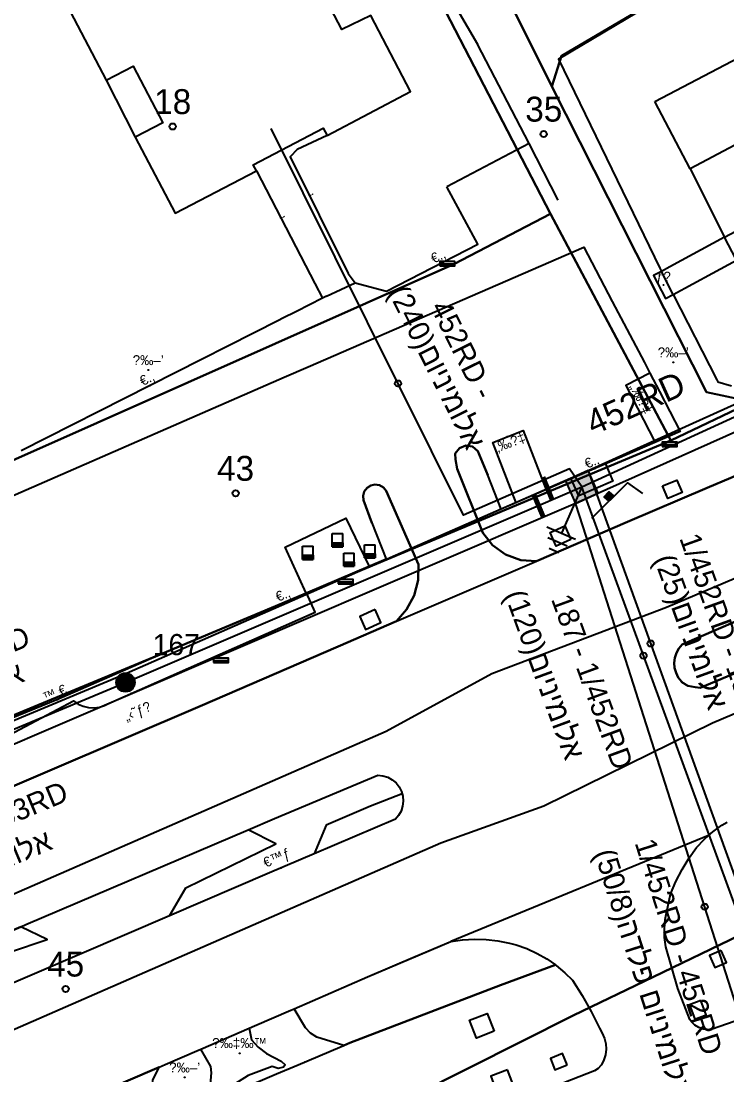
# Model space of a CAD drawing. Header units: metres. Extents: x 218299 to 220222, y 572714 to 574340.
# Drawn here: x 219626.4 to 219683.1, y 573907.8 to 573992.4 of the extents above; entities that cross this region are included whole.
import ezdxf
from ezdxf.enums import TextEntityAlignment as Align

# ---------------------------------------------------------------- set-up
doc = ezdxf.new("R2010")
doc.units = ezdxf.units.M
doc.header["$MEASUREMENT"] = 0
for name, color, linetype in [('1601', 44, 'LANDBORDER'), ('1602', 44, 'Continuous'), ('1603', 44, 'Continuous'), ('6011', 10, 'Continuous'), ('6021', 110, 'Continuous'), ('6031', 254, 'Continuous'), ('6151', 102, 'CABLEUNDEXIST03'), ('6321', 7, 'Continuous'), ('6370', 7, 'Continuous'), ('6515', 7, 'Continuous'), ('6522', 1, 'Continuous'), ('6561', 7, 'Continuous'), ('6593', 7, 'Continuous'), ('6901', 3, 'Continuous'), ('6902', 1, 'Continuous'), ('6910', 102, 'Continuous'), ('A_POINTS', 2, 'Continuous'), ('M2200', 253, 'Continuous'), ('M2401', 7, 'Continuous'), ('M2404', 7, 'Continuous'), ('M2407', 253, 'Continuous'), ('M2408', 253, 'Continuous'), ('M2412', 253, 'Continuous'), ('M2420', 253, 'Continuous'), ('M2430', 253, 'Continuous'), ('M2601', 253, 'Continuous'), ('M2602', 253, 'Continuous'), ('M2605', 253, 'Continuous'), ('M2802', 253, 'Continuous'), ('M2804', 253, 'Continuous'), ('M2809', 253, 'Continuous'), ('M5202', 253, 'Continuous'), ('M5235', 253, 'Continuous'), ('M5250', 253, 'Continuous')]:
    doc.layers.add(name, color=color, linetype=linetype)
doc.styles.add('HEBTXT', font='HEBTXT')
doc.styles.add('MAVAT_HEBTXT', font='HEBTXT')
doc.linetypes.add('CABLEUNDEXIST03', pattern='A,3.5,[222,elecad.shx,S=0.01,R=0,X=0,Y=0],1.5', length=5)
doc.linetypes.add('LANDBORDER', pattern='A,6.25,[208,elecad.shx,S=0.02,R=0,X=-0.6,Y=0],12.5,[208,elecad.shx,S=0.02,R=180,X=0.6,Y=0],6.25', length=25)

# ---------------------------------------------------------------- blocks, each defined once
blk = doc.blocks.new('6901')
at = {"layer": 'A_POINTS'}
blk.add_circle((0, 0), 0.25, dxfattribs=at)
at = {"color": 0, "style": 'HEBTXT', "flags": 1}
blk.add_attdef('CODE', (-2.918, 6.399), '', height=1.7, dxfattribs=at)
at = {"color": 0, "style": 'HEBTXT'}
for tag, p in [('PATH', (0.169, 4.708)), ('HTCH', (0.169, 2.708))]:
    blk.add_attdef(tag, text='', height=1.7, dxfattribs=at).set_placement(p, align=Align.MIDDLE_CENTER)
blk = doc.blocks.new('6910')
at = {"layer": 'A_POINTS'}
blk.add_circle((0, 0), 0.25, dxfattribs=at)
at = {"color": 0, "style": 'HEBTXT', "flags": 1}
blk.add_attdef('CODE', (-2.918, 6.399), '', height=1.7, dxfattribs=at)
at = {"color": 0, "style": 'HEBTXT'}
for tag, p in [('PATH', (0.169, 4.708)), ('HTCH', (0.169, 2.708))]:
    blk.add_attdef(tag, text='', height=1.7, dxfattribs=at).set_placement(p, align=Align.MIDDLE_CENTER)
blk = doc.blocks.new('6902')
at = {"layer": 'A_POINTS'}
blk.add_circle((0, 0), 0.25, dxfattribs=at)
at = {"color": 0, "style": 'HEBTXT', "flags": 1}
blk.add_attdef('CODE', (-2.918, 6.399), '', height=1.7, dxfattribs=at)
at = {"color": 0, "style": 'HEBTXT'}
for tag, p in [('PATH', (0.169, 4.708)), ('HTCH', (0.169, 2.708))]:
    blk.add_attdef(tag, text='', height=1.7, dxfattribs=at).set_placement(p, align=Align.MIDDLE_CENTER)
blk = doc.blocks.new('6522')
at = {"color": 0}
for points in [[(0.707, 0.707), (3.55, 3.55), (4.778, 2.689)], [(2.084, 2.082), (1.693, 2.422), (2.067, 2.83), (2.465, 2.465)]]:
    blk.add_lwpolyline(points, dxfattribs=at)
blk.add_solid([(2.083, 2.083), (1.693, 2.422), (2.465, 2.465), (2.067, 2.83)], dxfattribs=at)
at = {"color": 0, "style": 'HEBTXT'}
blk.add_attdef('PLACE', (4.757, 3.899), '', height=1.7, dxfattribs=at)
blk = doc.blocks.new('6515')
at = {"color": 0, "const_width": 0.4}
blk.add_lwpolyline([(0, 1), (0, -1)], dxfattribs=at)
at = {"color": 0, "style": 'HEBTXT', "flags": 1}
for tag, p in [('POLE_NUM', (0.583, 1.177)), ('POLE_TYPE', (0.591, -1.226))]:
    blk.add_attdef(tag, p, '', height=1.7, dxfattribs=at)
blk = doc.blocks.new('6593')
at = {"color": 0, "const_width": 0.4}
blk.add_lwpolyline([(0, 1), (0, -1)], dxfattribs=at)
at = {"color": 0, "style": 'HEBTXT', "flags": 1}
for tag, p in [('POLE_NUM', (0.583, 1.177)), ('POLE_TYPE', (0.591, -1.226))]:
    blk.add_attdef(tag, p, '', height=1.7, dxfattribs=at)
blk = doc.blocks.new('6321')
at = {"color": 0, "const_width": 0.75}
blk.add_lwpolyline([(-0.375, 0, 1), (0.375, 0, 1)], format="xyb", close=True, dxfattribs=at)
at = {"color": 0}
blk.add_circle((0, 0), 0.75, dxfattribs=at)
at = {"color": 0, "style": 'HEBTXT'}
blk.add_attdef('POLE_NUM', (1.75, 1.75), '', height=1.7, dxfattribs=at)
at = {"color": 0, "style": 'HEBTXT', "flags": 1}
blk.add_attdef('MAP_TYPE', (1.734, -0.717), '', height=1.7, dxfattribs=at)
blk = doc.blocks.new('6370')
at = {"color": 0}
blk.add_lwpolyline([(-1, -1), (1, -1), (1, 1), (-1, 1)], close=True, dxfattribs=at)
for points in [[(-0.991, 1.013), (1.003, 1.013), (-0.991, -1.013)], [(-0.991, -1.013), (1.003, -1.013), (1.003, 1.013)]]:
    blk.add_solid(points, dxfattribs=at)
at = {"color": 0, "style": 'HEBTXT'}
blk.add_attdef('POLE_NUM', (2.033, 2.706), '', height=2, dxfattribs=at)
at = {"color": 0, "style": 'HEBTXT', "flags": 1}
blk.add_attdef('MAP_TYPE', (2.063, -0.224), '', height=2, dxfattribs=at)
blk = doc.blocks.new('6561')
at = {"color": 0}
blk.add_line((0, 0), (-1.62, -3.72), dxfattribs=at)
at = {"color": 0, "flags": 128}
for points in [[(-2.812, -3.202), (-0.519, -4.199)], [(-2.718, -4.061), (-1.185, -4.727)], [(-2.624, -4.919), (-1.851, -5.255)]]:
    blk.add_lwpolyline(points, dxfattribs=at)
at = {"color": 0, "style": 'HEBTXT'}
for tag, p in [('TYPE', (1.691, -1.644)), ('DESC', (1.691, -4.209))]:
    blk.add_attdef(tag, p, '', height=1.5, dxfattribs=at)
blk = doc.blocks.new('1603')
at = {"layer": 'A_POINTS'}
blk.add_circle((0, 0), 0.25, dxfattribs=at)
at = {"color": 0, "style": 'HEBTXT'}
blk.add_attdef('PARCEL_NUM', text='', height=2, dxfattribs=at).set_placement((0, 1), align=Align.CENTER)
at = {"color": 0, "style": 'HEBTXT', "flags": 1}
blk.add_attdef('LOT_NUM', text='', height=2, dxfattribs=at).set_placement((0, -2.5), align=Align.CENTER)
blk = doc.blocks.new('M2802')
blk.add_circle((0, 0), 0.025)
at = {"style": 'MAVAT_HEBTXT'}
blk.add_attdef('NAME', text='', height=0.8, dxfattribs=at).set_placement((0, 1.59), align=Align.MIDDLE)
blk = doc.blocks.new('M2804')
blk.add_circle((0, 0), 0.025)
at = {"style": 'MAVAT_HEBTXT'}
blk.add_attdef('NAME', text='', height=0.8, dxfattribs=at).set_placement((0, 1.59), align=Align.MIDDLE)
blk = doc.blocks.new('M5202')
blk.add_lwpolyline([(-2, -0.53), (2, -0.53), (2, 0.67), (-2, 0.67)], close=True)
for points in [[(-2, 0), (2, 0)], [(-2, -0.33), (2, -0.33)]]:
    blk.add_lwpolyline(points)
at = {"style": 'MAVAT_HEBTXT', "flags": 1}
for tag, p in [('MARK', (0, 1.92)), ('HEIGHT', (0, -1.78)), ('NAME', (0, -4.35))]:
    blk.add_attdef(tag, text='', height=0.8, dxfattribs=at).set_placement(p, align=Align.MIDDLE)
blk = doc.blocks.new('M2404')
blk.add_circle((0, 0), 0.025)
at = {"style": 'MAVAT_HEBTXT'}
blk.add_attdef('NAME', text='', height=0.8, dxfattribs=at).set_placement((0, 1.59), align=Align.MIDDLE)
blk = doc.blocks.new('M2408')
blk.add_circle((0, 0), 0.025)
at = {"style": 'MAVAT_HEBTXT'}
blk.add_attdef('NAME', text='', height=0.8, dxfattribs=at).set_placement((0, 1.59), align=Align.MIDDLE)
blk = doc.blocks.new('M2412')
blk.add_circle((0, 0), 0.025)
at = {"style": 'MAVAT_HEBTXT'}
blk.add_attdef('NAME', text='', height=0.8, dxfattribs=at).set_placement((0, 1.59), align=Align.MIDDLE)
blk = doc.blocks.new('M2430')
blk.add_circle((0, 0), 0.025)
at = {"style": 'MAVAT_HEBTXT'}
blk.add_attdef('NAME', text='', height=0.8, dxfattribs=at).set_placement((0, 1.25), align=Align.MIDDLE)
blk = doc.blocks.new('M2601')
blk.add_circle((0, 0), 0.025)
at = {"style": 'MAVAT_HEBTXT'}
blk.add_attdef('NAME', text='', height=0.8, dxfattribs=at).set_placement((0, 1.59), align=Align.MIDDLE)
blk = doc.blocks.new('M2602')
blk.add_circle((0, 0), 0.025)
at = {"style": 'MAVAT_HEBTXT'}
blk.add_attdef('NAME', text='', height=0.8, dxfattribs=at).set_placement((0, 1.59), align=Align.MIDDLE)
blk = doc.blocks.new('M2809')
blk.add_circle((0, 0), 0.025)
at = {"style": 'MAVAT_HEBTXT'}
blk.add_attdef('NAME', text='', height=0.8, dxfattribs=at).set_placement((0, 1.59), align=Align.MIDDLE)
blk = doc.blocks.new('*U89')
at = {"linetype": 'Continuous'}
for p, q in [((-0.85, 0), (-0.85, -0.66)), ((0.85, 0), (0.85, -0.66))]:
    blk.add_line(p, q, dxfattribs=at)
blk.add_solid([(-0.85, 0), (-0.85, -0.66), (0.85, -0.66)], dxfattribs=at)
at = {"linetype": 'Continuous', "extrusion": (0, 0, -1)}
blk.add_solid([(0.85, 0), (-0.85, 0), (-0.85, -0.66)], dxfattribs=at)
blk = doc.blocks.new('M5235')
for points in [[(-0.85, 1.47), (0.85, 1.47)], [(-0.85, -0.66), (-0.85, 1.47)], [(-0.85, 0), (0.85, 0)], [(0.85, -0.66), (0.85, 1.47)], [(-0.85, -0.66), (0.85, -0.66)]]:
    blk.add_lwpolyline(points)
at = {"linetype": 'Continuous'}
blk.add_blockref('*U89', (0, 0), dxfattribs=at)
at = {"style": 'MAVAT_HEBTXT', "flags": 1}
for tag, p in [('MARK', (0, 2.72)), ('HEIGHT', (0, -1.92)), ('NAME', (0, -4.48))]:
    blk.add_attdef(tag, text='', height=0.8, dxfattribs=at).set_placement(p, align=Align.MIDDLE)
blk = doc.blocks.new('111')
at = {"layer": 'M2200'}
blk.add_polyline3d([(219630.042, 573993.682, 621.065), (219633.197, 573987.659, 621.065), (219633.197, 573987.659, 621.065), (219635.375, 573988.801, 621.065), (219637.761, 573984.247, 621.065), (219635.548, 573983.087, 621.065), (219635.548, 573983.087, 621.065), (219638.753, 573976.97, 621.065), (219645.283, 573980.391, 621.065), (219645.029, 573980.874, 621.065), (219650.659, 573983.824, 621.065), (219650.968, 573983.234, 621.065), (219657.672, 573986.746, 621.065), (219654.467, 573992.862, 621.065), (219652.153, 573991.748, 621.065), (219649.758, 573996.318, 621.065)], dxfattribs=at)
blk.add_polyline3d([(219677.294, 573985.965, 618.14), (219695.916, 573995.734, 618.215), (219698.771, 573990.292, 618.215), (219698.771, 573990.292, 618.215), (219695.873, 573988.772, 618.215), (219698.712, 573983.36, 618.215), (219701.536, 573984.841, 618.215), (219701.536, 573984.841, 618.215), (219704.36, 573979.457, 618.215), (219685.714, 573969.676, 618.215), (219682.892, 573975.055, 618.14), (219682.892, 573975.055, 618.14), (219686.604, 573977.002, 618.14), (219683.747, 573982.448, 618.14), (219680.133, 573980.552, 618.14), (219680.133, 573980.552, 618.14)], close=True, dxfattribs=at)
at = {"layer": 'M2401'}
for points in [[(219663.892, 573955.943, 595.067), (219663.076, 573957.864, 595.067), (219662.657, 573958.227, 595.067), (219662.11, 573958.318, 595.067), (219661.596, 573958.111, 595.067), (219661.265, 573957.666, 595.067), (219661.296, 573957.182, 595.067), (219661.411, 573956.444, 595.067), (219663.485, 573951.311, 595.067), (219664.255, 573950.323, 595.067), (219665.31, 573949.555, 595.067), (219666.54, 573949.116, 595.067), (219667.791, 573949.036, 595.067), (219675.106, 573952.176, 595.067), (219681.498, 573954.919, 595.067), (219685.307, 573956.536, 595.067)], [(219629.627, 573904.992, 598.852), (219637.459, 573908.38, 598.852), (219637.952, 573908.594, 598.852), (219640.492, 573909.692, 598.852), (219640.802, 573909.827, 598.852), (219644.7, 573911.513, 598.852), (219645.125, 573911.697, 598.852), (219648.041, 573912.958, 598.852), (219648.304, 573913.072, 598.852), (219654.222, 573915.632, 598.852), (219658.041, 573917.254, 598.852), (219660.916, 573918.474, 598.852), (219661.854, 573918.606, 598.852), (219662.801, 573918.66, 598.852), (219663.749, 573918.634, 598.852), (219664.692, 573918.529, 598.852), (219665.623, 573918.345, 598.852), (219666.147, 573918.206, 598.852), (219667.006, 573917.898, 598.852), (219667.835, 573917.517, 598.852), (219668.628, 573917.065, 598.852), (219669.31, 573916.594, 598.852), (219669.379, 573916.546, 598.852), (219670.082, 573915.963, 598.852), (219670.68, 573915.377, 598.852), (219671.463, 573914.124, 598.852), (219672.194, 573912.837, 598.852), (219672.87, 573911.519, 598.852), (219673.073, 573911.093, 598.852), (219673.257, 573910.69, 598.852), (219673.365, 573910.26, 598.852), (219673.395, 573909.818, 598.852), (219673.346, 573909.377, 598.852), (219673.218, 573908.953, 598.852), (219673.016, 573908.557, 598.852), (219672.977, 573908.497, 598.852), (219672.747, 573908.259, 598.852), (219672.467, 573908.083, 598.852), (219672.459, 573908.079, 598.852), (219668.15, 573906.382, 598.852)], [(219686.14, 573912.891, 598.852), (219681.916, 573911.415, 598.852), (219681.548, 573911.383, 598.852), (219681.181, 573911.43, 598.852), (219680.834, 573911.556, 598.852), (219680.521, 573911.753, 598.852), (219680.258, 573912.012, 598.852), (219680.129, 573912.192, 598.852), (219679.15, 573914.685, 598.852), (219678.184, 573918.052, 598.852), (219678.091, 573918.779, 598.852), (219678.078, 573919.512, 598.852), (219678.145, 573920.242, 598.852), (219678.186, 573920.493, 598.852), (219678.574, 573922.278, 598.852), (219679.001, 573923.288, 598.852), (219679.5, 573924.264, 598.852), (219680.069, 573925.201, 598.852), (219680.64, 573926.009, 598.852), (219681.273, 573926.672, 598.852), (219681.617, 573926.975, 598.852), (219681.961, 573927.277, 598.852), (219682.698, 573927.82, 598.852), (219683.108, 573928.07, 598.852)], [(219636.674, 573941.117, 593.61), (219629.239, 573937.883, 593.61), (219619.521, 573933.923, 593.61), (219619.148, 573933.772, 593.61), (219611.726, 573948.178, 593.61), (219626.346, 573954.562, 593.61), (219647.518, 573963.806, 593.61), (219649.453, 573964.651, 593.61), (219671.594, 573974.238, 593.61), (219673.888, 573969.877, 593.61), (219676.461, 573964.986, 593.61), (219676.911, 573964.131, 593.61), (219677.681, 573962.668, 593.61)], [(219688.283, 573941.922, 594.524), (219680.947, 573938.862, 594.524), (219680.549, 573938.896, 594.524), (219679.966, 573939.012, 594.524), (219679.484, 573939.313, 594.524), (219679.442, 573939.356, 594.524), (219679.191, 573939.682, 594.524), (219679.007, 573940.05, 594.524), (219678.898, 573940.446, 594.524), (219678.868, 573940.856, 594.524), (219678.918, 573941.264, 594.524), (219679.045, 573941.654, 594.524), (219679.246, 573942.013, 594.524), (219679.512, 573942.326, 594.524), (219686.702, 573945.431, 594.524)], [(219654.566, 573952.112, 593.368), (219653.882, 573953.935, 593.368), (219653.854, 573954.278, 593.368), (219653.955, 573954.632, 593.368), (219654.179, 573954.924, 593.368), (219654.472, 573955.106, 593.368), (219654.809, 573955.176, 593.368), (219655.173, 573955.119, 593.368), (219655.49, 573954.933, 593.368), (219655.707, 573954.665, 593.368), (219658.299, 573948.754, 593.368), (219658.276, 573947.512, 593.368), (219657.955, 573946.273, 593.368), (219657.353, 573945.143, 593.368), (219656.528, 573944.209, 593.368), (219651.848, 573942.177, 593.368), (219640.767, 573937.366, 593.368), (219616.392, 573926.963, 593.368)], [(219656.528, 573944.209, 593.65), (219667.791, 573949.036, 593.65)], [(219656.998, 573930.321, 594.15), (219657.049, 573930.141, 594.15), (219657.081, 573929.738, 594.15), (219657.033, 573929.337, 594.15), (219656.907, 573928.953, 594.15), (219656.708, 573928.601, 594.15), (219656.45, 573928.301, 594.15), (219649.917, 573925.505, 594.15), (219646.344, 573923.976, 594.15), (219638.295, 573920.526, 594.15), (219623.995, 573914.396, 594.15), (219620.237, 573912.793, 594.15), (219610.447, 573908.617, 594.15), (219607.037, 573907.145, 594.15)], [(219596.599, 573906.936, 594.15), (219601.841, 573909.141, 594.15), (219606.608, 573911.192, 594.15), (219614.413, 573914.539, 594.15), (219616.675, 573915.51, 594.15), (219626.351, 573919.659, 594.15), (219626.742, 573919.827, 594.15), (219644.626, 573927.452, 594.15), (219646.749, 573928.357, 594.15), (219655.052, 573931.827, 594.15), (219655.454, 573931.783, 594.15), (219655.839, 573931.662, 594.15), (219656.194, 573931.467, 594.15), (219656.502, 573931.206, 594.15), (219656.754, 573930.89, 594.15), (219656.939, 573930.53, 594.15), (219656.998, 573930.321, 594.15)], [(219681.617, 573926.975, 594.28), (219660.916, 573918.474, 594.28)]]:
    blk.add_polyline3d(points, dxfattribs=at)
at = {"layer": 'M2404'}
for points in [[(219685.307, 573956.536, 593.529), (219681.498, 573954.919, 593.529), (219675.106, 573952.176, 593.529), (219667.791, 573949.036, 593.529), (219666.54, 573949.116, 593.529), (219665.31, 573949.555, 593.529), (219664.255, 573950.323, 593.529), (219663.485, 573951.311, 593.529), (219661.411, 573956.444, 593.529), (219661.296, 573957.182, 593.529), (219661.265, 573957.666, 593.529), (219661.596, 573958.111, 593.529), (219662.11, 573958.318, 593.529), (219662.657, 573958.227, 593.529), (219663.076, 573957.864, 593.529), (219663.892, 573955.943, 593.529)], [(219629.627, 573904.992, 598.852), (219637.459, 573908.38, 598.852), (219637.952, 573908.594, 598.852), (219640.492, 573909.692, 598.852), (219640.802, 573909.827, 598.852), (219644.7, 573911.513, 598.852), (219645.125, 573911.697, 598.852), (219648.041, 573912.958, 598.852), (219648.304, 573913.072, 598.852), (219654.222, 573915.632, 598.852), (219658.041, 573917.254, 598.852), (219660.916, 573918.474, 598.852), (219661.854, 573918.606, 598.852), (219662.801, 573918.66, 598.852), (219663.749, 573918.634, 598.852), (219664.692, 573918.529, 598.852), (219665.623, 573918.345, 598.852), (219666.147, 573918.206, 598.852), (219667.006, 573917.898, 598.852), (219667.835, 573917.517, 598.852), (219668.628, 573917.065, 598.852), (219669.31, 573916.594, 598.852), (219669.379, 573916.546, 598.852), (219670.082, 573915.963, 598.852), (219670.68, 573915.377, 598.852), (219671.463, 573914.124, 598.852), (219672.194, 573912.837, 598.852), (219672.87, 573911.519, 598.852), (219673.073, 573911.093, 598.852), (219673.257, 573910.69, 598.852), (219673.365, 573910.26, 598.852), (219673.395, 573909.818, 598.852), (219673.346, 573909.377, 598.852), (219673.218, 573908.953, 598.852), (219673.016, 573908.557, 598.852), (219672.977, 573908.497, 598.852), (219672.747, 573908.259, 598.852), (219672.467, 573908.083, 598.852), (219672.459, 573908.079, 598.852), (219668.15, 573906.382, 598.852)], [(219686.14, 573912.891, 598.852), (219681.916, 573911.415, 598.852), (219681.548, 573911.383, 598.852), (219681.181, 573911.43, 598.852), (219680.834, 573911.556, 598.852), (219680.521, 573911.753, 598.852), (219680.258, 573912.012, 598.852), (219680.129, 573912.192, 598.852), (219679.15, 573914.685, 598.852), (219678.184, 573918.052, 598.852), (219678.091, 573918.779, 598.852), (219678.078, 573919.512, 598.852), (219678.145, 573920.242, 598.852), (219678.186, 573920.493, 598.852), (219678.574, 573922.278, 598.852), (219679.001, 573923.288, 598.852), (219679.5, 573924.264, 598.852), (219680.069, 573925.201, 598.852), (219680.64, 573926.009, 598.852), (219681.273, 573926.672, 598.852), (219681.617, 573926.975, 598.852), (219681.961, 573927.277, 598.852), (219682.698, 573927.82, 598.852), (219683.108, 573928.07, 598.852)], [(219636.674, 573941.117, 593.963), (219629.239, 573937.883, 593.963), (219619.521, 573933.923, 593.963), (219619.148, 573933.772, 593.963), (219611.726, 573948.178, 593.963), (219626.346, 573954.562, 593.963), (219647.518, 573963.806, 593.963), (219649.453, 573964.651, 593.963), (219671.594, 573974.238, 593.963), (219673.888, 573969.877, 593.963), (219676.461, 573964.986, 593.963), (219676.911, 573964.131, 593.963), (219677.681, 573962.668, 593.963)], [(219616.392, 573926.963, 590.529), (219640.767, 573937.366, 590.529), (219651.848, 573942.177, 590.529), (219656.528, 573944.209, 590.529), (219657.353, 573945.143, 590.529), (219657.955, 573946.273, 590.529), (219658.276, 573947.512, 590.529), (219658.299, 573948.754, 590.529), (219655.707, 573954.665, 590.529), (219655.49, 573954.933, 590.529), (219655.173, 573955.119, 590.529), (219654.809, 573955.176, 590.529), (219654.472, 573955.106, 590.529), (219654.179, 573954.924, 590.529), (219653.955, 573954.632, 590.529), (219653.854, 573954.278, 590.529), (219653.882, 573953.935, 590.529), (219654.566, 573952.112, 590.529)], [(219686.702, 573945.431, 594.624), (219679.512, 573942.326, 594.624), (219679.246, 573942.013, 594.624), (219679.045, 573941.654, 594.624), (219678.918, 573941.264, 594.624), (219678.868, 573940.856, 594.624), (219678.898, 573940.446, 594.624), (219679.007, 573940.05, 594.624), (219679.191, 573939.682, 594.624), (219679.442, 573939.356, 594.624), (219679.484, 573939.313, 594.624), (219679.966, 573939.012, 594.624), (219680.549, 573938.896, 594.624), (219680.947, 573938.862, 594.624), (219688.283, 573941.922, 594.624)], [(219626.351, 573919.659, 593.55), (219626.742, 573919.827, 593.55), (219644.626, 573927.452, 593.55), (219646.749, 573928.357, 593.55), (219655.052, 573931.827, 593.55), (219655.454, 573931.783, 593.55), (219655.839, 573931.662, 593.55), (219656.194, 573931.467, 593.55), (219656.502, 573931.206, 593.55), (219656.754, 573930.89, 593.55), (219656.939, 573930.53, 593.55), (219656.998, 573930.321, 593.55), (219657.049, 573930.141, 593.55), (219657.081, 573929.738, 593.55), (219657.033, 573929.337, 593.55), (219656.907, 573928.953, 593.55), (219656.708, 573928.601, 593.55), (219656.45, 573928.301, 593.55), (219649.917, 573925.505, 593.55), (219646.344, 573923.976, 593.55), (219638.295, 573920.526, 593.55), (219623.995, 573914.396, 593.55)]]:
    blk.add_polyline3d(points, dxfattribs=at)
at = {"layer": 'M2407'}
for points in [[(219633.197, 573987.659, 594.439), (219635.548, 573983.087, 594.439)], [(219667.195, 573982.57, 594.406), (219660.597, 573979.098, 594.406)], [(219680.133, 573980.552, 595.332), (219682.892, 573975.055, 595.332)], [(219682.892, 573975.055, 595.332), (219678.497, 573972.664, 595.202)], [(219681.94, 573972.161, 595.152), (219683.861, 573973.208, 595.152)], [(219678.497, 573972.664, 595.202), (219677.838, 573972.305, 595.182)], [(219678.786, 573970.443, 595.152), (219681.94, 573972.161, 595.152)], [(219649.277, 573946.463, 593.766), (219647.582, 573950.16, 593.746), (219652.461, 573952.493, 593.894), (219654.338, 573948.61, 593.872)]]:
    blk.add_polyline3d(points, dxfattribs=at)
at = {"layer": 'M2408'}
for points in [[(219650.926, 573970.326, 594.291), (219653.214, 573971.375, 594.291)], [(219673.328, 573956.833, 594.282), (219673.927, 573955.456, 594.282), (219671.186, 573954.265, 594.282), (219670.587, 573955.642, 594.282)], [(219619.521, 573933.923, 593.613), (219619.935, 573933.161, 593.613), (219620.217, 573932.957, 593.613), (219620.538, 573932.823, 593.613), (219620.882, 573932.766, 593.613), (219621.07, 573932.768, 593.613), (219630.59, 573937.794, 593.613), (219630.954, 573937.547, 593.613), (219631.356, 573937.369, 593.613), (219631.785, 573937.267, 593.613), (219632.224, 573937.244, 593.613), (219632.661, 573937.301, 593.613), (219633.08, 573937.435, 593.613), (219633.351, 573937.571, 593.613), (219650.009, 573944.916, 593.613), (219649.314, 573946.479, 593.613)], [(219629.627, 573904.992, 593.909), (219630.037, 573904.243, 593.909), (219634.375, 573902.54, 593.909), (219640.905, 573905.299, 593.909), (219641.179, 573905.415, 593.909), (219646.902, 573907.833, 593.909), (219648.625, 573908.561, 593.909), (219652, 573909.987, 593.909), (219652.316, 573910.121, 593.909), (219652.799, 573910.325, 593.909), (219664.906, 573914.972, 593.909), (219669.31, 573916.594, 593.909)]]:
    blk.add_polyline3d(points, dxfattribs=at)
at = {"layer": 'M2412'}
blk.add_polyline3d([(219678.786, 573970.443, 595.152), (219677.838, 573972.305, 595.182), (219677.206, 573971.983, 594.657), (219678.154, 573970.121, 594.657)], close=True, dxfattribs=at)
at = {"layer": 'M2420'}
for points in [[(219365.096, 573797.122), (219392.439, 573811.276), (219429.974, 573831.307), (219433.215, 573833.769), (219469.14, 573853.062), (219510.705, 573873.01), (219550.441, 573890.409), (219551.645, 573890.903), (219560.887, 573894.512), (219572.462, 573899.033), (219655.707, 573935.374), (219664.194, 573940.008), (219678.236, 573945.335), (219725.786, 573965.457), (219733.221, 573968.857), (219744.375, 573973.947), (219829.058, 574010.769)], [(219567.982, 573886.813), (219576.138, 573889.727), (219660.113, 573926.386), (219668.384, 573929.369), (219681.944, 573936.045), (219729.815, 573956.303), (219736.746, 573959.524), (219748.445, 573964.813), (219834.29, 574002.14)]]:
    blk.add_lwpolyline(points, dxfattribs=at)
at = {"layer": 'M2430'}
for points in [[(219676.911, 573964.131, 594.282), (219674.985, 573963.146, 594.282), (219677.326, 573958.57, 594.282)], [(219666.151, 573953.715, 594.06), (219664.271, 573958.564, 594.132), (219666.722, 573959.515, 594.207), (219668.564, 573954.764, 594.063)]]:
    blk.add_polyline3d(points, dxfattribs=at)
at = {"layer": 'M2601'}
for points in [[(219650.968, 573983.234, 595.397), (219648.549, 573982.085, 595.397), (219647.995, 573981.508, 595.397), (219652.67, 573972.149, 595.397)], [(219645.283, 573980.391, 595.408), (219649.227, 573972.78, 595.4)], [(219649.227, 573972.78, 595.4), (219649.977, 573971.333, 595.399)], [(219649.977, 573971.333, 595.399), (219650.588, 573970.155, 595.397)]]:
    blk.add_polyline3d(points, dxfattribs=at)
at = {"layer": 'M2602'}
for points in [[(219666.157, 573984.581, 594.985), (219663.05, 573990.573, 595.135), (219663.05, 573990.573, 595.135)], [(219669.542, 573978.026, 595.36), (219667.195, 573982.57, 595.412), (219666.157, 573984.581, 595.435), (219666.157, 573984.581, 595.435)], [(219652.67, 573972.149, 595.397), (219653.214, 573971.375, 595.397), (219653.214, 573971.375, 595.397), (219655.733, 573970.712, 595.322), (219663.071, 573974.484, 595.36), (219660.597, 573979.098, 595.36)], [(219650.926, 573970.326, 595.408), (219650.588, 573970.155, 595.397), (219648.497, 573969.095, 595.334)], [(219648.497, 573969.095, 595.334), (219647.355, 573968.517, 595.299)], [(219647.122, 573968.398, 595.292), (219626.367, 573957.881, 594.658)], [(219647.355, 573968.517, 595.299), (219647.122, 573968.398, 595.292)], [(219677.681, 573962.668, 595.185), (219679.35, 573959.449, 595.185), (219664.957, 573953.197, 595.035), (219663.892, 573955.943, 595.035), (219663.892, 573955.943, 595.035)], [(219654.566, 573952.112, 594.66), (219655.703, 573949.189, 594.66), (219649.224, 573946.441, 594.66), (219636.674, 573941.117, 594.66), (219636.674, 573941.117, 594.66)]]:
    blk.add_polyline3d(points, dxfattribs=at)
at = {"layer": 'M2605'}
for points in [[(219703.147, 574009.337, 595.033), (219669.552, 573989.345, 595.033), (219677.708, 573972.573, 595.18)], [(219652.712, 574008.263, 593.983), (219663.05, 573990.573, 594.583)], [(219677.708, 573972.573, 595.18), (219677.838, 573972.305, 595.182)], [(219678.786, 573970.443, 595.152), (219682.278, 573963.6, 595.036)], [(219682.278, 573963.6, 595.036), (219682.364, 573963.433, 595.033), (219683.473, 573963.099, 595.033)]]:
    blk.add_polyline3d(points, dxfattribs=at)
at = {"layer": 'M2802'}
for points in [[(219652.316, 573910.121, 593.969), (219650.131, 573910.796, 593.785), (219649.636, 573911.109, 593.785), (219649.226, 573911.54, 593.785), (219648.304, 573913.072, 593.785), (219654.222, 573915.632, 593.835), (219660.916, 573918.474, 593.985), (219661.854, 573918.606, 594.022), (219662.801, 573918.66, 594.048), (219663.749, 573918.634, 594.065), (219664.692, 573918.529, 594.071), (219665.623, 573918.345, 594.067), (219666.147, 573918.206, 594.06), (219667.006, 573917.898, 594.108), (219667.835, 573917.517, 594.148), (219668.628, 573917.065, 594.18), (219669.31, 573916.594, 594.201), (219664.906, 573914.972, 594.126), (219652.799, 573910.325, 593.976)], [(219640.802, 573909.827, 593.722), (219644.7, 573911.513, 593.755), (219644.879, 573910.576, 593.722), (219645.427, 573909.977, 593.722), (219646.089, 573909.461, 593.722), (219647.265, 573908.869, 593.722), (219647.584, 573908.572, 593.722), (219647.467, 573908.375, 593.722), (219647.038, 573908.275, 593.722), (219646.551, 573908.434, 593.722), (219644.63, 573907.704, 593.722), (219642.301, 573906.244, 593.722), (219642.011, 573906.286, 593.722), (219641.75, 573906.565, 593.722), (219641.603, 573906.973, 593.722), (219641.668, 573907.93, 593.722), (219641.63, 573908.415, 593.722)], [(219630.037, 573904.243, 593.676), (219634.375, 573902.54, 593.676), (219640.905, 573905.299, 593.783), (219640.711, 573905.631, 593.694), (219640.56, 573905.758, 593.684), (219640.132, 573905.847, 593.694), (219639.667, 573905.8, 593.694), (219638.728, 573905.417, 593.694), (219638.261, 573905.324, 593.694), (219638.029, 573905.354, 593.694), (219637.547, 573905.696, 593.694), (219637.04, 573906.423, 593.694), (219636.899, 573906.79, 593.694), (219636.95, 573907.325, 593.694), (219637.459, 573908.38, 593.694), (219629.627, 573904.992, 593.628)]]:
    blk.add_polyline3d(points, close=True, dxfattribs=at)
at = {"layer": 'M2809'}
for points in [[(219656.998, 573930.321, 594.15), (219654.458, 573929.331, 594.045), (219650.883, 573927.816, 594.045), (219649.917, 573925.505, 594.053), (219646.344, 573923.976, 594), (219638.295, 573920.526, 593.892), (219639.617, 573922.793, 593.892), (219646.848, 573926.306, 593.997), (219644.626, 573927.452, 594.043), (219646.749, 573928.357, 594.075), (219655.052, 573931.827, 594.15), (219655.454, 573931.783, 594.15), (219655.839, 573931.662, 594.15), (219656.194, 573931.467, 594.15), (219656.502, 573931.206, 594.15), (219656.754, 573930.89, 594.15), (219656.939, 573930.53, 594.15)], [(219620.237, 573912.793, 593.658), (219621.218, 573914.903, 593.771), (219625.724, 573916.835, 593.771), (219625.44, 573917.62, 593.771), (219628.455, 573918.626, 593.771), (219626.351, 573919.659, 593.771), (219616.675, 573915.51, 593.662), (219614.413, 573914.539, 593.637), (219616.41, 573913.948, 593.637), (219609.076, 573910.542, 593.427), (219608.742, 573907.881, 593.55), (219610.447, 573908.617, 593.55)]]:
    blk.add_polyline3d(points, close=True, dxfattribs=at)
at = {"layer": 'M5250'}
for points in [[(219677.933, 573955.069, 594.357), (219679.076, 573955.541, 594.357), (219679.488, 573954.542, 594.357), (219678.345, 573954.07, 594.357), (219677.933, 573955.069, 594.357)], [(219670.56, 573950.755, 594.207), (219669.374, 573950.239, 594.207), (219668.896, 573951.337, 594.207), (219670.082, 573951.853, 594.207), (219670.56, 573950.755, 594.207)], [(219654.824, 573945.145, 593.955), (219653.581, 573944.593, 593.955), (219654.05, 573943.537, 593.88), (219655.293, 573944.089, 593.88), (219654.824, 573945.145, 593.955)], [(219682.646, 573917.746, 594.505), (219681.701, 573917.344, 594.505), (219682.113, 573916.375, 594.505), (219683.058, 573916.777, 594.505), (219682.646, 573917.746, 594.505)], [(219680.988, 573913.74, 594.43), (219680.086, 573913.394, 594.43), (219680.532, 573912.23, 594.43), (219681.434, 573912.576, 594.43), (219680.988, 573913.74, 594.43)], [(219664.388, 573911.26, 594.191), (219662.962, 573910.704, 594.191), (219662.402, 573912.138, 594.191), (219663.828, 573912.694, 594.191), (219664.388, 573911.26, 594.191)], [(219670.265, 573908.571, 594.411), (219669.895, 573909.469, 594.411), (219668.906, 573909.062, 594.411), (219669.276, 573908.164, 594.411), (219670.265, 573908.571, 594.411)], [(219665.461, 573908.159, 594.341), (219664.113, 573907.648, 594.341), (219664.667, 573906.188, 594.341), (219666.015, 573906.699, 594.341), (219665.461, 573908.159, 594.341)]]:
    blk.add_polyline3d(points, dxfattribs=at)
at = {"layer": 'M2404'}
ref = blk.add_blockref('M2404', (219629.282, 573937.902), dxfattribs=dict(at, xscale=0.5, yscale=0.5, zscale=0.5))
ref.add_attrib('NAME', '™.€', dxfattribs={"layer": '0', "height": 0.8, "rotation": 23.50755, "style": 'MAVAT_HEBTXT'}).set_placement((219629.063, 573938.406), align=Align.MIDDLE)
at = {"layer": 'M2408'}
ref = blk.add_blockref('M2408', (219635.23, 573938.399), dxfattribs=dict(at, xscale=0.5, yscale=0.5, zscale=0.5))
ref.add_attrib('NAME', '„‹˜ƒ\x8e', dxfattribs={"layer": '0', "height": 0.8, "rotation": 23.79335, "style": 'MAVAT_HEBTXT'}).set_placement((219635.762, 573936.873), align=Align.MIDDLE)
ref = blk.add_blockref('M2408', (219649.182, 573908.796), dxfattribs=dict(at, xscale=0.5, yscale=0.5, zscale=0.5))
ref.add_attrib('NAME', '„‹˜ƒ\x8e', dxfattribs={"layer": '0', "height": 0.8, "rotation": 22.90538, "style": 'MAVAT_HEBTXT'}).set_placement((219651.145, 573904.384), align=Align.MIDDLE)
at = {"layer": 'M2412'}
ref = blk.add_blockref('M2412', (219677.996, 573971.213), dxfattribs=dict(at, xscale=0.5, yscale=0.5, zscale=0.5))
ref.add_attrib('NAME', 'ƒ\x8e', dxfattribs={"layer": '0', "height": 0.8, "style": 'MAVAT_HEBTXT'}).set_placement((219677.996, 573971.763), align=Align.MIDDLE)
at = {"layer": 'M2430'}
ref = blk.add_blockref('M2430', (219675.663, 573961.821), dxfattribs=dict(at, xscale=0.5, yscale=0.5, zscale=0.5))
ref.add_attrib('NAME', '„‰\x90‡', dxfattribs={"layer": '0', "height": 0.8, "rotation": 297.08281, "style": 'MAVAT_HEBTXT'}).set_placement((219676.153, 573962.071), align=Align.MIDDLE)
ref = blk.add_blockref('M2430', (219665.448, 573959.021), dxfattribs=dict(at, xscale=0.5, yscale=0.5, zscale=0.5))
ref.add_attrib('NAME', '„‰\x90‡', dxfattribs={"layer": '0', "height": 0.8, "rotation": 21.19557, "style": 'MAVAT_HEBTXT'}).set_placement((219665.647, 573958.508), align=Align.MIDDLE)
at = {"layer": 'M2601'}
ref = blk.add_blockref('M2601', (219649.556, 573978.384), dxfattribs=dict(at, xscale=0.5, yscale=0.5, zscale=0.5))
ref.add_attrib('NAME', '‚', dxfattribs={"layer": '0', "height": 0.8, "rotation": 296.54037, "style": 'MAVAT_HEBTXT'}).set_placement((219650.048, 573978.63), align=Align.MIDDLE)
ref = blk.add_blockref('M2601', (219647.255, 573976.585), dxfattribs=dict(at, xscale=0.5, yscale=0.5, zscale=0.5))
ref.add_attrib('NAME', '‚', dxfattribs={"layer": '0', "height": 0.8, "rotation": 297.39689, "style": 'MAVAT_HEBTXT'}).set_placement((219647.743, 573976.838), align=Align.MIDDLE)
at = {"layer": 'M2602'}
ref = blk.add_blockref('M2602', (219660.15, 573972.983), dxfattribs=dict(at, xscale=0.5, yscale=0.5, zscale=0.5))
ref.add_attrib('NAME', '€.‚', dxfattribs={"layer": '0', "height": 0.8, "rotation": 27.20794, "style": 'MAVAT_HEBTXT'}).set_placement((219659.899, 573973.472), align=Align.MIDDLE)
ref = blk.add_blockref('M2602', (219636.744, 573963.14), dxfattribs=dict(at, xscale=0.5, yscale=0.5, zscale=0.5))
ref.add_attrib('NAME', '€.‚', dxfattribs={"layer": '0', "height": 0.8, "rotation": 26.87304, "style": 'MAVAT_HEBTXT'}).set_placement((219636.496, 573963.63), align=Align.MIDDLE)
ref = blk.add_blockref('M2602', (219672.465, 573956.458), dxfattribs=dict(at, xscale=0.5, yscale=0.5, zscale=0.5))
ref.add_attrib('NAME', '€.‚', dxfattribs={"layer": '0', "height": 0.8, "rotation": 23.47957, "style": 'MAVAT_HEBTXT'}).set_placement((219672.246, 573956.963), align=Align.MIDDLE)
ref = blk.add_blockref('M2602', (219647.632, 573945.765), dxfattribs=dict(at, xscale=0.5, yscale=0.5, zscale=0.5))
ref.add_attrib('NAME', '€.‚', dxfattribs={"layer": '0', "height": 0.8, "rotation": 22.98846, "style": 'MAVAT_HEBTXT'}).set_placement((219647.417, 573946.272), align=Align.MIDDLE)
at = {"layer": 'M2802'}
ref = blk.add_blockref('M2802', (219643.928, 573909.494, 593.755), dxfattribs=dict(at, xscale=0.5, yscale=0.5, zscale=0.5))
ref.add_attrib('NAME', '\x8d‰‡‰™', dxfattribs={"layer": '0', "height": 0.8, "style": 'MAVAT_HEBTXT'}).set_placement((219643.928, 573910.29, 593.755), align=Align.MIDDLE)
at = {"layer": 'M2804'}
ref = blk.add_blockref('M2804', (219636.589, 573964.38, 608.64), dxfattribs=dict(at, xscale=0.5, yscale=0.5, zscale=0.5))
ref.add_attrib('NAME', '\x8d‰–’', dxfattribs={"layer": '0', "height": 0.8, "style": 'MAVAT_HEBTXT'}).set_placement((219636.589, 573965.176, 608.64), align=Align.MIDDLE)
ref = blk.add_blockref('M2804', (219678.783, 573965.003, 608.656), dxfattribs=dict(at, xscale=0.5, yscale=0.5, zscale=0.5))
ref.add_attrib('NAME', '\x8d‰–’', dxfattribs={"layer": '0', "height": 0.8, "style": 'MAVAT_HEBTXT'}).set_placement((219678.783, 573965.799, 608.656), align=Align.MIDDLE)
ref = blk.add_blockref('M2804', (219639.519, 573907.555, 607.456), dxfattribs=dict(at, xscale=0.5, yscale=0.5, zscale=0.5))
ref.add_attrib('NAME', '\x8d‰–’', dxfattribs={"layer": '0', "height": 0.8, "style": 'MAVAT_HEBTXT'}).set_placement((219639.519, 573908.35, 607.456), align=Align.MIDDLE)
at = {"layer": 'M2809'}
ref = blk.add_blockref('M2809', (219647.268, 573924.371, 594.014), dxfattribs=dict(at, xscale=0.5, yscale=0.5, zscale=0.5))
ref.add_attrib('NAME', '€™ƒ', dxfattribs={"layer": '0', "height": 0.8, "rotation": 23.1685, "style": 'MAVAT_HEBTXT'}).set_placement((219646.955, 573925.103, 594.014), align=Align.MIDDLE)
at = {"layer": 'M5202', "xscale": 0.3, "yscale": 0.3, "zscale": 0.3}
for p in [(219660.622, 573972.906, 594.449), (219678.493, 573958.391, 594.374), (219652.461, 573947.359, 593.983), (219642.435, 573941.041, 593.758)]:
    blk.add_blockref('M5202', p, dxfattribs=at)
at = {"layer": 'M5235', "xscale": 0.5, "yscale": 0.5, "zscale": 0.5}
for p in [(219651.802, 573950.509, 593.908), (219654.403, 573949.611, 593.908), (219649.416, 573949.5, 593.908), (219652.724, 573948.942, 593.908)]:
    blk.add_blockref('M5235', p, dxfattribs=at)

msp = doc.modelspace()

# ---------------------------------------------------------------- linework, layer by layer
at = {"layer": '1601'}
for points in [[(219501.9035, 573881.3536), (219562.5689, 573908.9616), (219583.2193, 573919.8632), (219586.3772, 573919.0725), (219589.7522, 573920.8556), (219600.8444, 573926.8154), (219603.4006, 573926.0078), (219614.5024, 573932.0047), (219638.0461, 573941.7343), (219678.5949, 573958.7172), (219685.1122, 573961.8334), (219695.3421, 573966.8305), (219696.906, 573966.4428), (219705.7236, 573970.9205), (219718.3339, 573977.4704), (219730.1272, 573980.9051)], [(219730.1272, 573980.9051), (219718.3339, 573977.4704), (219705.7236, 573970.9205), (219696.906, 573966.4428), (219695.3421, 573966.8305), (219685.1122, 573961.8334), (219678.5949, 573958.7172), (219638.0461, 573941.7343), (219614.5024, 573932.0047), (219603.4006, 573926.0078), (219600.8444, 573926.8154), (219589.7522, 573920.8556), (219586.3772, 573919.0725), (219583.2193, 573919.8632), (219562.5689, 573908.9616), (219501.9035, 573881.3536)]]:
    msp.add_lwpolyline(points, dxfattribs=at)
at = {"layer": '1602'}
for points in [[(219702.5374, 574008.9147), (219669.7937, 573989.6152), (219669.0203, 573987.1679), (219658.814, 574007.6345), (219674.9625, 574017.1933), (219729.4816, 574049.4651), (219751.7608, 574011.1129), (219747.9559, 574008.6551), (219757.2053, 573993.4875), (219734.8839, 573982.1164), (219730.1272, 573980.9051), (219718.3339, 573977.4704), (219719.4197, 573980.91)], [(219624.92, 573957.6921), (219608.4264, 573990.3277), (219646.1967, 574009.9319), (219652.7038, 574008.1882), (219654.3705, 574005.0154), (219668.9227, 573976.9348), (219661.1543, 573972.891), (219625.4492, 573957.0033)], [(219696.906, 573966.4428), (219695.3421, 573966.8305), (219685.1122, 573961.8334), (219681.4612, 573962.5892), (219669.0203, 573987.1679), (219669.7937, 573989.6152), (219702.5374, 574008.9147), (219719.4197, 573980.91), (219718.3339, 573977.4704), (219705.7236, 573970.9205)], [(219685.1122, 573961.8334), (219678.5949, 573958.7172), (219668.9227, 573976.9348), (219654.3705, 574005.0154), (219658.814, 574007.6345), (219669.0203, 573987.1679), (219681.4612, 573962.5892)], [(219638.0461, 573941.7343), (219614.5024, 573932.0047), (219615.3699, 573934.7513), (219608.4301, 573948.1238), (219619.7771, 573953.9971), (219619.3009, 573954.8696), (219624.92, 573957.6921), (219625.4492, 573957.0033), (219661.1543, 573972.891), (219668.9227, 573976.9348), (219678.5949, 573958.7172)], [(219696.1983, 573886.9683), (219674.7171, 573879.2179), (219673.1126, 573883.0531), (219667.3364, 573898.7802), (219665.0366, 573904.2642), (219657.6307, 573902.401), (219653.851, 573904.0473), (219670.7516, 573912.5339), (219677.1978, 573915.6445), (219684.072, 573918.9435)]]:
    msp.add_lwpolyline(points, close=True, dxfattribs=at)
for points in [[(219847.3003, 573980.6837), (219846.9419, 573980.5501), (219845.8228, 573980.0132), (219844.0809, 573985.036), (219816.4708, 573974.617), (219815.7339, 573973.2017), (219811.0217, 573976.3933), (219809.5886, 573975.6788), (219757.6463, 573956.4534), (219757.2136, 573954.2404), (219745.303, 573948.4853), (219736.9939, 573944.7337), (219717.735, 573936.1365), (219689.1393, 573925.2803), (219690.3964, 573922.5684), (219684.9687, 573920.4354), (219684.072, 573918.9435), (219677.1978, 573915.6445), (219670.7516, 573912.5339), (219653.851, 573904.0473)], [(219501.9035, 573881.3536), (219562.5689, 573908.9616), (219583.2193, 573919.8632), (219586.3772, 573919.0725), (219589.7522, 573920.8556), (219600.8444, 573926.8154), (219603.4006, 573926.0078), (219614.5024, 573932.0047), (219638.0461, 573941.7343), (219678.5949, 573958.7172), (219685.1122, 573961.8334), (219695.3421, 573966.8305), (219696.906, 573966.4428), (219705.7236, 573970.9205), (219718.3339, 573977.4704), (219730.1272, 573980.9051)]]:
    msp.add_lwpolyline(points, dxfattribs=at)
at = {"layer": '6011'}
for points in [[(219670.9344, 573953.6789), (219735.0102, 573982.3215), (219759.8652, 573993.3235)], [(219570.6932, 573908.5596), (219569.9445, 573910.4142), (219670.9344, 573953.6789)]]:
    msp.add_lwpolyline(points, dxfattribs=at)
at = {"layer": '6011', "flags": 128}
msp.add_lwpolyline([(219691.5133, 573889.4221), (219671.5444, 573951.7742), (219670.9344, 573953.6789)], dxfattribs=at)
at = {"layer": '6021'}
for points in [[(219691.9793, 573891.7817), (219690.1034, 573898.7964), (219684.9595, 573918.0545), (219671.4337, 573954.9856), (219705.6798, 573970.6814)], [(219570.8976, 573911.8355), (219578.2513, 573915.2107), (219596.3372, 573923.2251), (219634.7596, 573939.2856), (219667.953, 573953.4931)]]:
    msp.add_lwpolyline(points, dxfattribs=at)
at = {"layer": '6021', "flags": 128}
msp.add_lwpolyline([(219667.953, 573953.4931), (219671.4337, 573954.9856)], dxfattribs=at)
at = {"layer": '6031'}
for points in [[(219705.2508, 573971.3351), (219671.9484, 573956.2864), (219685.655, 573918.3352), (219690.9967, 573898.9622), (219692.4865, 573893.5588)], [(219574.237, 573914.4727), (219576.5557, 573915.4671), (219596.07, 573923.8355), (219634.4006, 573939.853), (219668.6878, 573954.8507)]]:
    msp.add_lwpolyline(points, dxfattribs=at)
at = {"layer": '6031', "flags": 128}
msp.add_lwpolyline([(219671.9484, 573956.2864), (219668.6878, 573954.8507)], dxfattribs=at)
at = {"layer": '6151'}
msp.add_lwpolyline([(219671.4337, 573954.9856), (219670.4367, 573956.4434), (219661.9323, 573952.7213), (219646.4622, 573983.7742)], dxfattribs=at)

# ---------------------------------------------------------------- block references
msp.add_blockref('111', (0, 0))
at = {"layer": '1603'}
for p, values in [((219638.5547, 573983.9433), {'PARCEL_NUM': '18'}), ((219668.3775, 573983.3381), {'PARCEL_NUM': '35'}), ((219643.6066, 573954.4823), {'PARCEL_NUM': '43'}), ((219629.9483, 573914.6555), {'PARCEL_NUM': '45'})]:
    msp.add_blockref('1603', p, dxfattribs=at).add_auto_attribs(values)
at = {"layer": '6321'}
ref = msp.add_blockref('6321', (219634.7596, 573939.2856), dxfattribs=at)
ref.add_attrib('POLE_NUM', '167', (219636.9471, 573941.4731), dxfattribs={"layer": '0', "color": 0, "height": 1.7, "style": 'HEBTXT'})
at = {"layer": '6370'}
ref = msp.add_blockref('6370', (219671.4337, 573954.9856), dxfattribs=dict(at, rotation=24.20999999999253))
ref.add_attrib('POLE_NUM', '452RD', (219672.3641, 573959.1131), dxfattribs={"layer": '0', "color": 0, "height": 2, "rotation": 24.21, "style": 'HEBTXT'})
at = {"layer": '6515', "rotation": 22.93333209999292}
msp.add_blockref('6515', (219667.953, 573953.4931), dxfattribs=at)
at = {"layer": '6522'}
msp.add_blockref('6522', (219671.5444, 573951.7742), dxfattribs=at)
at = {"layer": '6561'}
msp.add_blockref('6561', (219671.4337, 573954.9856), dxfattribs=at)
at = {"layer": '6593', "rotation": 21.98234109999322}
msp.add_blockref('6593', (219668.6878, 573954.8507), dxfattribs=at)
at = {"layer": '6901'}
ref = msp.add_blockref('6901', (219676.96, 573942.4103), dxfattribs=dict(at, rotation=289.8579))
ref.add_attrib('PATH', '1/452RD - 187', dxfattribs={"layer": '0', "color": 0, "height": 1.7, "rotation": 289.8579, "style": 'HEBTXT'}).set_placement((219682.5667, 573944.2112), align=Align.MIDDLE_CENTER)
ref.add_attrib('HTCH', '(25)םוינימולא', dxfattribs={"layer": '0', "color": 0, "height": 1.7, "rotation": 289.8579, "style": 'HEBTXT'}).set_placement((219680.2154, 573943.362), align=Align.MIDDLE_CENTER)
ref = msp.add_blockref('6901', (219676.395, 573941.4391), dxfattribs=dict(at, rotation=290.115))
ref.add_attrib('PATH', '187 - 1/452RD', dxfattribs={"layer": '0', "color": 0, "height": 1.7, "rotation": 290.115, "style": 'HEBTXT'}).set_placement((219672.2825, 573939.338), align=Align.MIDDLE_CENTER)
ref.add_attrib('HTCH', '(120)םוינימולא', dxfattribs={"layer": '0', "color": 0, "height": 1.7, "rotation": 290.115, "style": 'HEBTXT'}).set_placement((219668.4573, 573939.9221), align=Align.MIDDLE_CENTER)
ref = msp.add_blockref('6901', (219621.5409, 573934.4792), dxfattribs=dict(at, rotation=22.67899999999999))
ref.add_attrib('PATH', '452RD - 453RD', dxfattribs={"layer": '0', "color": 0, "height": 1.7, "rotation": 22.679, "style": 'HEBTXT'}).set_placement((219619.4662, 573939.9905), align=Align.MIDDLE_CENTER)
ref.add_attrib('HTCH', '(25)םוינימולא', dxfattribs={"layer": '0', "color": 0, "height": 1.7, "rotation": 22.679, "style": 'HEBTXT'}).set_placement((219620.4302, 573937.6838), align=Align.MIDDLE_CENTER)
ref = msp.add_blockref('6901', (219619.3464, 573932.8429), dxfattribs=dict(at, rotation=22.6848))
ref.add_attrib('PATH', '452RD - 453RD', dxfattribs={"layer": '0', "color": 0, "height": 1.7, "rotation": 22.6848, "style": 'HEBTXT'}).set_placement((219622.5173, 573927.5134), align=Align.MIDDLE_CENTER)
ref.add_attrib('HTCH', '(120)םוינימולא', dxfattribs={"layer": '0', "color": 0, "height": 1.7, "rotation": 22.6848, "style": 'HEBTXT'}).set_placement((219622.0947, 573923.965), align=Align.MIDDLE_CENTER)
at = {"layer": '6902'}
ref = msp.add_blockref('6902', (219681.3171, 573921.2594), dxfattribs=dict(at, rotation=287.7582))
ref.add_attrib('PATH', '1/452RD - 452RD', dxfattribs={"layer": '0', "color": 0, "height": 1.7, "rotation": 287.7582, "style": 'HEBTXT'}).set_placement((219679.233, 573918.0558), align=Align.MIDDLE_CENTER)
ref.add_attrib('HTCH', '(50/8)הדלפ םוינימולא', dxfattribs={"layer": '0', "color": 0, "height": 1.7, "rotation": 287.7582, "style": 'HEBTXT'}).set_placement((219676.4022, 573915.9203), align=Align.MIDDLE_CENTER)
at = {"layer": '6910'}
ref = msp.add_blockref('6910', (219656.6608, 573963.3027), dxfattribs=dict(at, rotation=296.4818))
ref.add_attrib('PATH', '452RD - ', dxfattribs={"layer": '0', "color": 0, "height": 1.7, "rotation": 296.4818, "style": 'HEBTXT'}).set_placement((219662.0224, 573965.7383), align=Align.MIDDLE_CENTER)
ref.add_attrib('HTCH', '(240)םוינימולא', dxfattribs={"layer": '0', "color": 0, "height": 1.7, "rotation": 296.4818, "style": 'HEBTXT'}).set_placement((219659.7847, 573964.6235), align=Align.MIDDLE_CENTER)

doc.saveas('drawing.dxf')
